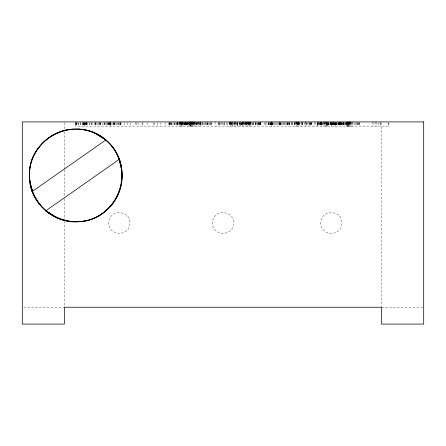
<?xml version="1.0" encoding="UTF-8"?>
<svg xmlns="http://www.w3.org/2000/svg" width="446" height="446" viewBox="0 0 446 446"><rect width="100%" height="100%" fill="white"/><g stroke="black" fill="none" stroke-linecap="round" stroke-linejoin="round"><path stroke-width="0.33" stroke-dasharray="2.23 1.67" d="M23.683 307.238L64.419 307.238L64.419 221.261M381.581 307.238L423.009 307.238M388.678 122.516L388.678 126.123L75.296 126.123L75.296 122.516M388.46 122.516L388.46 126.123M381.581 122.605L381.581 306.72M380.271 122.516L380.271 126.123M380.092 122.516L380.092 126.123M378.548 122.516L378.548 126.123M376.814 121.914L376.814 126.123M375.22 121.914L375.22 126.123M373.926 121.914L373.926 126.123M372.326 121.914L372.326 126.123M359.482 122.516L359.482 126.123M359.27 122.516L359.27 126.123M358.835 122.516L358.835 126.123M358.673 122.516L358.673 126.123M357.826 122.516L357.826 126.123M357.776 122.516L357.776 126.123M356.276 122.516L356.276 126.123M355.891 122.516L355.891 126.123M354.336 122.516L354.336 126.123M352.992 122.516L352.992 126.123M352.089 121.914L352.05 126.123M351.978 121.914L351.978 126.123M351.782 122.516L351.782 126.123M350.757 121.914L350.757 126.123M350.645 121.914L350.645 126.123M350.249 121.914L350.249 126.123M350.143 121.914L350.143 126.123M349.887 121.914L349.887 126.123M349.787 121.914L349.787 126.123M349.391 122.516L349.391 126.123M349.229 121.914L349.229 126.123M349.123 121.914L349.129 126.123M349.045 122.516L349.045 126.123M348.928 121.914L348.956 126.123M348.839 122.516L348.839 126.123M348.733 122.516L348.727 126.123M348.577 121.914L348.577 126.123M348.46 121.914L348.46 126.123M348.254 121.914L348.242 126.123M348.131 121.914L348.131 126.123M347.958 122.516L347.958 126.123L347.863 121.914M347.791 121.914L347.847 126.123M347.741 121.914L347.741 126.123M347.585 121.914L347.585 126.123M347.551 121.914L347.367 126.123M347.127 121.914L347.133 126.123M346.921 121.914L346.927 126.123L346.91 122.516M346.748 122.516L346.748 126.123M346.47 122.516L346.47 126.123M346.163 122.516L346.163 126.123M346.051 122.516L346.051 126.123M345.979 122.516L345.979 126.123M345.466 122.516L345.466 126.123M344.992 122.516L344.992 126.123M344.095 122.516L344.122 126.123M343.927 122.516L343.927 126.123M343.71 122.516L343.71 126.123M343.654 122.516L343.654 126.123M343.559 122.516L343.559 126.123M343.392 122.516L343.392 126.123M342.589 122.516L342.589 126.123M342.154 122.516L342.154 126.123M342.01 122.516L342.01 126.123M341.753 122.516L341.803 126.123M341.603 122.516L341.603 126.123M341.458 122.516L341.524 126.123M340.906 122.516L340.906 126.123M340.816 122.516L340.816 126.123M340.644 122.516L340.644 126.123M340.37 122.516L340.37 126.123M340.298 122.516L340.298 126.123M339.997 122.516L339.98 126.123M339.874 122.516L339.874 126.123M339.785 122.516L339.802 126.123M339.612 122.516L339.612 126.123M339.261 122.516L339.205 126.123M339.038 122.516L339.027 126.123M338.966 122.516L338.966 126.123M338.586 122.516L338.648 126.123M338.497 122.516L338.497 126.123M338.436 122.516L338.436 126.123M338.046 122.516L338.046 126.123M337.655 122.516L337.655 126.123M336.702 122.516L336.702 126.123M336.501 122.516L336.501 126.123M336.133 122.516L336.133 126.123M335.961 122.516L335.961 126.123M335.86 122.516L335.86 126.123M335.805 122.516L335.799 126.123M335.074 122.516L335.069 126.123M334.84 122.516L334.84 126.123M334.416 122.516L334.416 126.123M334.154 122.516L334.154 126.123M334.021 122.516L334.021 126.123M333.658 122.516L333.658 126.123M333.379 122.516L333.379 126.123M333.313 122.516L333.313 126.123M333.006 122.516L333.006 126.123M332.906 122.516L332.906 126.123M332.8 122.516L332.8 126.123M332.119 122.516L332.119 126.123M332.008 122.516L332.008 126.123M331.768 122.516L331.768 126.123M331.545 126.123L331.534 122.516L331.484 126.123M331.328 122.516L331.328 126.123M331.278 122.516L331.227 126.123M331.133 122.516L331.133 126.123M330.625 122.516L330.625 126.123M330.525 122.516L330.525 126.123M330.207 122.516L330.207 126.123M330.085 122.516L330.085 126.123M329.048 122.516L329.053 126.123M328.791 122.516L328.791 126.123M328.295 122.516L328.295 126.123M328.211 122.516L328.211 126.123M327.994 122.516L327.994 126.123M327.654 122.516L327.654 126.123M327.113 122.516L327.113 126.123M326.979 121.914L326.979 126.123M326.935 121.914L326.935 126.123M326.84 122.516L326.84 126.123M326.583 121.914L326.583 126.123L326.55 122.516M326.422 121.914L326.422 126.123M326.355 122.516L326.355 126.123M326.009 122.516L326.009 126.123M325.652 121.914L325.652 126.123M325.602 121.914L325.602 126.123M324.883 122.516L324.883 126.123M324.504 121.914L324.482 126.123M324.103 121.914L324.103 126.123M323.551 122.516L323.551 126.123M323.155 121.914L323.155 126.123M322.848 122.516L322.848 126.123M322.213 122.516L322.213 126.123M321.661 122.516L321.678 126.123M321.638 122.516L321.638 126.123M321.482 121.914L321.482 126.123M321.12 122.516L321.12 126.123M321.02 121.914L321.02 126.123M320.869 122.516L320.869 126.123M320.724 122.516L320.724 126.123M320.602 122.516L320.602 126.123M320.345 122.516L320.345 126.123M320.094 122.516L320.094 126.123M319.827 122.516L319.827 126.123M319.453 122.516L319.453 126.123M318.862 122.516L318.862 126.123M318.227 121.914L318.227 126.123M317.987 122.516L317.987 126.123M317.914 122.516L317.914 126.123M317.513 122.516L317.513 126.123M317.385 121.914L317.385 126.123L317.362 122.516M315.478 122.516L315.478 126.123M314.764 121.914L314.764 126.123M311.693 122.516L311.693 126.123M311.141 122.516L311.141 126.123M311.046 121.914L311.013 126.123M310.912 122.516L310.912 126.123M310.862 122.516L310.862 126.123M310.076 122.516L310.076 126.123M309.396 122.516L309.396 126.123M309.217 122.516L309.217 126.123M308.075 121.914L308.075 126.123M307.227 122.516L307.227 126.123M306.642 122.516L306.642 126.123M306.575 122.516L306.575 126.123M305.387 121.914L305.387 126.123M305.22 121.914L305.22 126.123M304.663 122.516L304.663 126.123M302.745 122.516L302.745 126.123M302.232 121.914L302.232 126.123M302.176 122.516L302.176 126.123M301.613 122.516L301.613 126.123M301.245 121.914L301.245 126.123M299.885 121.914L299.885 126.123M299.623 122.516L299.623 126.123M299.21 122.516L299.21 126.123M298.619 121.914L298.619 126.123M298.441 121.914L298.441 126.123M298.285 122.516L298.285 126.123M298.162 122.516L298.162 126.123M298.084 122.516L298.084 126.123M297.945 122.516L297.945 126.123M297.805 122.516L297.805 126.123M297.437 122.516L297.437 126.123M297.281 121.914L297.281 126.123M297.053 121.914L297.053 126.123M296.428 121.914L296.428 126.123M296.2 121.914L296.2 126.123M296.155 122.516L296.127 126.123M295.849 121.914L295.904 126.123M295.726 121.914L295.726 126.123M294.622 122.516L294.622 126.123M294.41 122.516L294.41 126.123M294.265 122.516L294.265 126.123M292.292 122.516L292.292 126.123M292.046 122.516L292.046 126.123M291.935 122.516L291.935 126.123M291.796 122.516L291.796 126.123M289.772 122.516L289.772 126.123M289.482 122.516L289.482 126.123M289.276 122.516L289.303 126.123M288.735 122.516L288.735 126.123M288.183 122.516L288.183 126.123M287.759 122.516L287.759 126.123M287.558 122.516L287.558 126.123M287.202 122.516L287.202 126.123M287.096 122.516L287.096 126.123M286.862 122.516L286.862 126.123M285.674 122.516L285.674 126.123M284.163 122.516L284.163 126.123M283.985 122.516L283.985 126.123M283.126 122.516L283.126 126.123M282.457 122.516L282.457 126.123M281.153 122.516L281.153 126.123M280.818 122.516L280.818 126.123M280.74 122.516L280.74 126.123M280.551 122.516L280.551 126.123M280.06 122.516L280.06 126.123M279.887 122.516L279.887 126.123M279.43 122.516L279.43 126.123M279.263 122.516L279.196 126.123M279.001 122.516L279.001 126.123M278.99 122.516L278.99 126.123M277.83 122.516L277.83 126.123M276.459 122.516L276.459 126.123M275.561 122.516L275.561 126.123M274.335 122.516L274.335 126.123M273.549 122.516L273.549 126.123M272.84 122.516L272.84 126.123M272.735 122.516L272.751 126.123M272.495 122.516L272.495 126.123M272.01 122.516L272.01 126.123M271.759 121.914L271.837 126.123M271.709 121.914L271.709 126.123M271.636 121.914L271.636 126.123M271.536 122.516L271.536 126.123M271.413 122.516L271.413 126.123M270.995 122.516L270.995 126.123M270.7 122.516L270.7 126.123M270.527 122.516L270.527 126.123M270.41 122.516L270.41 126.123M269.15 122.516L269.15 126.123M269.094 122.516L269.094 126.123M268.776 122.516L268.776 126.123M268.626 122.516L268.626 126.123M268.475 122.516L268.475 126.123M266.234 122.516L266.234 126.123M265.509 122.516L265.509 126.123M264.79 122.516L264.79 126.123M260.748 122.516L260.748 126.123M260.665 122.516L260.665 126.123M260.492 122.516L260.492 126.123M260.38 122.516L260.38 126.123M260.118 122.516L260.118 126.123M259.957 122.516L259.957 126.123M259.856 122.516L259.856 126.123M259.31 122.516L259.31 126.123M258.864 122.516L258.864 126.123M258.385 122.516L258.385 126.123M258.357 122.516L258.357 126.123M257.203 122.516L257.236 126.123M257.125 122.516L257.125 126.123M256.143 122.516L256.143 126.123M255.72 122.516L255.72 126.123M255.603 122.516L255.603 126.123M255.123 122.516L255.123 126.123M253.545 122.516L253.545 126.123M253.412 122.516L253.412 126.123M252.603 122.516L252.592 126.123M252.285 122.516L252.285 126.123M251.7 122.516L251.7 126.123M250.518 122.516L250.518 126.123M250.228 122.516L250.228 126.123M250.134 121.914L250.134 126.123M250.061 121.914L250.061 126.123M249.782 121.914L249.782 126.123M249.71 121.914L249.704 126.123M249.425 122.516L249.425 126.123M249.214 121.914L249.208 126.123M249.136 122.516L249.136 126.123M248.751 122.516L248.751 126.123M248.701 122.516L248.701 126.123M248.545 122.516L248.545 126.123M248.511 122.516L248.428 126.123M248.316 121.914L248.316 126.123M247.653 122.516L247.653 126.123M247.296 121.914L247.296 126.123M247.218 121.914L247.218 126.123M246.828 122.516L246.828 126.123M246.705 122.516L246.705 126.123M246.298 122.516L246.298 126.123M246.209 121.914L246.209 126.123M246.153 122.516L246.153 126.123M245.807 122.516L245.807 126.123M245.545 122.516L245.545 126.123M245.54 121.914L245.54 126.123M245.055 121.914L245.055 126.123M244.486 122.516L244.486 126.123M244.168 122.516L244.168 126.123M243.834 121.914L243.834 126.123M243.745 121.914L243.745 126.123M243.371 122.516L243.371 126.123M242.775 122.516L242.775 126.123M242.451 122.516L242.451 126.123M242.323 121.914L242.323 126.123M242.25 121.914L242.25 126.123M242.011 122.516L242.011 126.123M241.721 122.516L241.721 126.123M241.381 122.516L241.381 126.123M241.353 122.516L241.353 126.123M240.846 121.914L240.896 126.123M240.65 122.516L240.65 126.123L240.606 121.914M239.569 122.516L239.569 126.123M239.424 122.516L239.424 126.123M239.128 121.914L239.128 126.123M237.718 121.914L237.718 126.123M237.467 121.914L237.467 126.123M236.893 122.516L236.893 126.123M236.33 122.516L236.33 126.123M235.722 121.914L235.722 126.123M235.198 122.516L235.198 126.123M234.986 121.914L234.997 126.123M234.345 121.914L234.345 126.123M234.139 122.516L234.139 126.123M234.027 122.516L234.027 126.123M233.531 122.516L233.531 126.123M232.818 121.914L232.818 126.123L232.801 122.516M232.5 121.914L232.5 126.123M231.864 122.516L231.864 126.123M231.463 122.516L231.463 126.123M231.279 121.914L231.279 126.123M231.006 122.516L231.006 126.123M230.833 122.516L230.833 126.123M230.71 121.914L230.71 126.123M230.253 122.516L230.253 126.123M229.98 121.914L229.991 126.123M229.539 122.516L229.539 126.123M229.149 122.516L229.149 126.123M229.077 121.914L229.077 126.123M227.287 122.516L227.287 126.123M226.629 122.516L226.629 126.123M224.394 122.516L224.394 126.123M224.16 122.516L224.16 126.123M223.1 122.516L223.1 126.123M222.18 122.516L222.18 126.123M221.746 122.516L221.746 126.123M220.575 122.516L220.575 126.123M219.772 122.516L219.772 126.123M219.254 122.516L219.254 126.123M218.702 122.516L218.702 126.123M218.546 122.516L218.546 126.123M215.072 121.914L215.072 126.123M211.253 122.516L211.253 126.123M211.131 122.516L211.131 126.123M210.713 122.516L210.713 126.123M210.105 122.516L210.105 126.123M209.43 122.516L209.43 126.123M208.26 122.516L208.26 126.123M207.847 122.516L207.847 126.123M207.418 122.516L207.418 126.123M207.228 122.516L207.228 126.123M206.158 122.516L206.158 126.123M205.996 122.516L205.996 126.123M205.244 122.516L205.244 126.123M204.374 122.516L204.374 126.123M203.66 122.516L203.66 126.123M202.623 122.516L202.623 126.123M202.439 122.516L202.439 126.123M201.336 122.516L201.336 126.123M200.75 121.914L200.75 126.123M200.65 122.516L200.65 126.123M200.432 122.516L200.432 126.123M200.198 122.516L200.198 126.123M199.942 121.914L199.942 126.123M199.853 122.516L199.853 126.123M199.044 122.516L199.044 126.123M198.777 121.914L198.777 126.123M198.481 121.914L198.526 126.123M197.924 122.516L197.924 126.123M197.366 121.914L197.366 126.123M197.065 122.516L197.065 126.123M196.502 122.516L196.502 126.123M196.335 122.516L196.335 126.123M196.207 122.516L196.207 126.123M195.956 121.914L195.939 126.123M195.259 122.516L195.259 126.123M195.008 121.914L195.025 126.123M194.757 122.516L194.757 126.123M194.239 121.914L194.239 126.123M194.071 121.914L194.161 126.123M193.982 122.516L193.982 126.123M193.837 122.516L193.837 126.123M193.709 122.516L193.759 126.123M193.642 121.914L193.642 126.123M193.018 121.914L193.018 126.123M192.767 122.516L192.767 126.123M192.666 121.914L192.666 126.123M192.538 121.914L192.538 126.123M192.466 122.516L192.471 126.123M192.075 121.914L192.075 126.123M191.769 121.914L191.769 126.123M191.635 121.914L191.635 126.123M191.501 122.516L191.485 126.123M191.445 122.516L191.445 126.123M191.2 121.914L191.2 126.123M191.178 121.914L191.122 126.123M190.938 121.914L190.91 126.123M190.765 121.914L190.765 126.123M190.492 121.914L190.498 126.123M190.102 121.914L190.141 126.123M190.007 121.914L189.996 126.123L189.963 121.914M189.873 122.516L189.873 126.123M189.767 121.914L189.712 126.123M189.617 122.516L189.617 126.123M189.583 122.516L189.583 126.123M189.455 122.516L189.455 126.123M189.383 122.516L189.383 126.123M189.26 122.516L189.26 126.123M189.121 122.516L189.121 126.123M188.931 122.516L188.931 126.123M188.63 121.914L188.641 126.123M188.167 122.516L188.167 126.123M187.61 122.516L187.565 126.123M187.465 122.516L187.459 126.123M187.298 121.914L187.298 126.123M187.275 121.914L187.275 126.123M186.985 122.516L186.985 126.123M186.874 122.516L186.874 126.123M186.707 122.516L186.707 126.123M186.372 122.516L186.372 126.123M186.038 122.516L186.038 126.123M185.714 122.516L185.714 126.123M185.575 122.516L185.575 126.123M185.43 121.914L185.43 126.123M185.107 122.516L185.107 126.123M184.995 122.516L184.995 126.123M184.9 122.516L184.9 126.123M184.65 122.516L184.65 126.123M184.259 122.516L184.282 126.123M183.975 122.516L184.003 126.123M183.936 121.914L183.942 126.123M183.423 122.516L183.462 126.123M182.96 122.516L182.96 126.123M182.626 121.914L182.626 126.123M182.514 121.914L182.514 126.123M182.386 122.516L182.403 126.123M182.091 122.516L182.091 126.123M181.84 122.516L181.84 126.123L181.745 122.516M181.572 121.914L181.594 126.123M181.416 122.516L181.416 126.123M181.254 122.516L181.254 126.123M181.193 121.914L181.193 126.123M180.552 121.914L180.552 126.123M180.401 122.516L180.401 126.123M180.173 121.914L180.195 126.123M180.05 122.516L180.05 126.123M179.894 121.914L179.933 126.123M179.716 122.516L179.716 126.123M179.666 121.914L179.666 126.123M178.785 122.516L178.785 126.123M177.954 122.516L177.954 126.123M177.77 122.516L177.77 126.123M177.424 122.516L177.424 126.123M177.33 122.516L177.33 126.123M177.224 122.516L177.224 126.123M176.895 122.516L176.895 126.123M176.711 122.516L176.711 126.123M175.256 122.516L175.256 126.123M174.782 122.516L174.782 126.123M174.113 122.516L174.113 126.123M173.979 122.516L173.979 126.123M172.056 122.516L172.056 126.123M171.782 122.516L171.782 126.123M171.649 122.516L171.649 126.123M170.723 122.516L170.723 126.123M170.221 122.516L170.26 126.123M169.943 122.516L169.943 126.123M169.736 122.516L169.736 126.123M169.391 122.516L169.391 126.123M169.134 122.516L169.134 126.123M168.131 122.516L168.131 126.123M165.087 122.516L165.087 126.123M160.895 122.516L160.895 126.123M157.382 122.516L157.382 126.123M154.277 122.516L154.277 126.123M153.457 122.516L153.457 126.123M147.871 122.516L147.871 126.123M142.926 122.516L142.926 126.123M142.084 122.516L142.084 126.123M138.054 122.516L138.054 126.123M136.855 122.516L136.855 126.123M135.183 122.516L135.183 126.123M130.132 122.516L130.132 126.123M127.567 122.516L127.567 126.123M124.205 122.516L124.205 126.123M121.05 122.516L121.05 126.123M120.727 122.516L120.727 126.123M120.253 122.516L120.253 126.123M120.091 122.516L120.074 126.123M119.617 122.516L119.567 126.123M118.748 122.516L118.759 126.123M118.335 122.516L118.335 126.123M117.688 122.516L117.672 126.123M116.378 122.516L116.378 126.123M115.904 122.516L115.904 126.123M114.438 122.516L114.438 126.123M114.327 122.516L114.327 126.123M114.232 122.516L114.232 126.123M113.808 122.516L113.808 126.123M113.189 122.516L113.156 126.123M113.089 122.516L113.089 126.123M111.968 122.516L111.968 126.123M110.909 122.516L110.909 126.123M110.747 122.516L110.747 126.123M110.558 126.123L110.547 122.516L110.485 126.123M110.413 122.516L110.413 126.123M110.318 122.516L110.318 126.123M110.207 122.516L110.207 126.123M109.978 122.516L109.978 126.123M109.9 122.516L109.894 126.123M109.538 122.516L109.538 126.123M109.298 122.516L109.298 126.123M108.857 122.516L108.857 126.123M108.673 122.516L108.673 126.123M108.339 122.516L108.339 126.123M107.335 122.516L107.335 126.123M107.04 122.516L107.04 126.123M106.923 122.516L106.923 126.123M105.512 122.516L105.512 126.123M104.62 122.516L104.62 126.123M104.475 122.516L104.475 126.123M103.996 122.516L103.996 126.123M102.597 122.516L102.597 126.123M100.735 122.516L100.735 126.123M100.651 122.516L100.651 126.123M100.59 122.516L100.59 126.123M99.681 122.516L99.681 126.123M99.497 122.516L99.497 126.123M98.287 122.516L98.287 126.123M97.211 122.516L97.211 126.123M96.091 122.516L96.091 126.123M95.834 122.516L95.834 126.123M95.756 122.516L95.756 126.123M95.372 122.516L95.372 126.123M94.162 122.516L94.162 126.123M92.484 122.516L92.484 126.123M91.341 122.516L91.358 126.123M91.274 122.516L91.274 126.123M89.88 122.516L89.88 126.123M89.172 122.516L89.172 126.123M87.633 122.516L87.633 126.123M86.959 122.516L86.959 126.123M86.819 122.516L86.819 126.123M86.596 122.516L86.596 126.123M86.474 122.516L86.401 126.123M86.318 122.516L86.318 126.123M85.593 122.516L85.593 126.123M85.364 122.516L85.364 126.123M85.147 122.516L85.147 126.123M84.818 122.516L84.857 126.123M84.484 122.516L84.461 126.123M83.759 122.516L83.759 126.123M83.274 122.516L83.274 126.123M83.168 122.516L83.168 126.123M83.067 122.516L83.067 126.123M82.934 122.516L82.856 126.123M82.61 122.516L82.61 126.123M80.626 122.516L80.626 126.123M80.286 122.516L80.286 126.123M78.435 122.516L78.435 126.123M78.117 122.516L78.117 126.123M77.03 122.516L77.03 126.123M76.684 122.516L76.684 126.123M76.16 122.516L76.16 126.123M76.054 122.516L76.054 126.123M75.915 122.516L75.915 126.123M75.458 122.516L75.48 126.123M64.419 122.605L64.419 130.968M64.419 131.637L64.419 169.29M64.419 169.854L64.419 198.336M64.419 199.033L64.419 220.569M108.869 222.03C107.33 235.666 128.838 237.657 129.836 223.97C131.375 210.334 109.861 208.343 108.869 222.03M212.513 222.03C210.98 235.666 232.489 237.657 233.487 223.97C235.02 210.334 213.511 208.343 212.513 222.03M320.897 222.03C319.358 235.666 340.872 237.657 341.865 223.97C343.403 210.334 321.889 208.343 320.897 222.03M335.214 126.123L335.214 122.516L335.208 126.123M327.894 126.123L327.894 122.516L327.843 126.123M237.863 126.123L237.863 122.516L237.83 126.123M190.269 126.123L190.269 121.914L190.23 126.123M84.629 126.123L84.629 122.516L84.601 126.123"/><path stroke-width="0.67" d="M30.913 186.93L32.324 191.445L105.73 140.044C136.593 164.178 120.604 217.854 81.718 221.355C39.872 227.912 12.46 174.648 41.484 144.27C53.325 130.923 73.205 125.638 90.109 131.341C123.943 140.969 133.326 188.903 105.836 210.674C77.164 237.082 26.738 212.842 29.481 173.951C29.241 136.392 77.955 114.622 105.73 140.044L97.668 134.564M120.665 163.883L119.26 159.367L45.854 210.763L48.558 212.887M72.882 129.167C45.503 130.003 23.27 159.15 30.919 185.687M78.702 221.645C106.081 220.809 128.314 191.663 120.665 165.12M78.702 129.167C85.56 129.747 92.623 131.341 98.354 135.305M72.882 221.645C66.677 221.138 60.349 219.744 54.93 216.6M94.747 133.131L98.215 135.311M49.322 212.948L51.056 214.041M52.79 215.134L53.944 215.858M55.103 216.589L56.837 217.681M99.491 136.036L101.76 137.491M49.255 212.954L50.961 214.047M52.093 214.777L53.793 215.87M53.916 216.243L45.854 210.763L50.967 214.526M98.114 134.804L105.73 140.044L100.484 136.203M53.47 216.003L45.854 210.763L51.1 214.61M105.323 139.704C112.052 145.279 117.147 152.777 119.857 161.09M46.261 211.103C39.532 205.528 34.437 198.03 31.727 189.723M120.286 163.86L119.26 159.367L120.955 165.059M30.629 185.753L32.324 191.445L31.298 186.952M120.353 163.844L119.26 159.367L121.301 166.726M30.283 184.087L32.324 191.445L31.231 186.969M119.26 159.367L121.524 167.975M30.06 182.832L32.324 191.445M120.582 165.143L121.909 170.924M29.676 179.889L30.562 183.741M423.7 121.914L22.3 121.914L22.3 324.086L64.419 324.086L64.419 307.238L381.581 307.238L381.581 324.086L423.7 324.086L423.7 121.914"/></g></svg>
